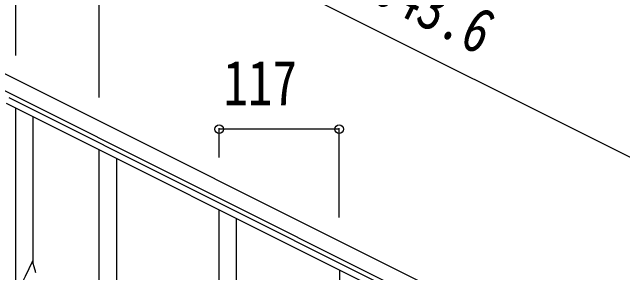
# Model space of a CAD drawing. Units: millimetres, scale not verified. Extents: x -4143 to 4140, y -2900 to 2898.
# Drawn here: x -1221 to -626, y 1702 to 1956 of the extents above; entities that cross this region are included whole.
import ezdxf
from ezdxf.enums import TextEntityAlignment as Align

# ---------------------------------------------------------------- set-up
doc = ezdxf.new("R2010")
doc.units = ezdxf.units.MM
doc.header["$LTSCALE"] = 10
doc.layers.add('0-3_YKK_A1', color=4, linetype='Continuous')
doc.layers.add('0-4_YKK_D', color=6, linetype='Continuous')
doc.styles.add('ＭＳ ゴシック', font='')
doc.styles.get('ＭＳ ゴシック').set_extended_font_data('MS Gothic')

msp = doc.modelspace()

# ---------------------------------------------------------------- linework, layer by layer
at = {"layer": '0-3_YKK_A1'}
for p, q in [((-372.48, 1467.55), (-1305.9, 1934.36)), ((-379.19, 1454.14), (-1312.61, 1920.95)), ((-1224.77, 1872.55), (-474.83, 1497.49)), ((-1227.46, 1867.18), (-477.51, 1492.13)), ((-1217.97, 1677.89), (-1217.97, 1862.44)), ((-1200.97, 1710.81), (-1200.97, 1853.94)), ((-1136.47, 1637.13), (-1136.47, 1821.68)), ((-1119.47, 1670.05), (-1119.47, 1813.18)), ((-1019.47, 1578.62), (-1019.47, 1763.17)), ((-1002.47, 1611.54), (-1002.47, 1754.67)), ((-901.94, 1519.84), (-901.94, 1704.39))]:
    msp.add_line(p, q, dxfattribs=at)
for points in [[(-1201.57, 1712.83), (-1208.8, 1697.97), (-1209.14, 1697.3), (-1211.96, 1691.66), (-1213.52, 1688.38), (-1214.63, 1685.91), (-1216.1, 1682.39), (-1216.87, 1680.36)], [(-1198.84, 1703.29), (-1199.06, 1704.23), (-1199.31, 1705.19), (-1201.57, 1712.83)]]:
    msp.add_lwpolyline(points, dxfattribs=at)
msp.add_arc((-1240.31, 1694.59), 42.37, 9.56725, 11.859, dxfattribs=at)
at = {"layer": '0-4_YKK_D'}
for p, q in [((-283.03, 1646.43), (-1216.44, 2113.24)), ((-1217.97, 1913.54), (-1217.97, 2048.54)), ((-1136.47, 1872.78), (-1136.47, 2048.54)), ((-1019.47, 1814.17), (-1019.47, 1842.77)), ((-902.47, 1841.77), (-1019.47, 1841.77)), ((-902.47, 1755.65), (-902.47, 1842.77))]:
    msp.add_line(p, q, dxfattribs=at)
for centre in [(-1019.47, 1841.77), (-902.47, 1841.77)]:
    msp.add_circle(centre, 4.25, dxfattribs=at)

# ---------------------------------------------------------------- texts
at = {"layer": '0-4_YKK_D', "style": 'ＭＳ ゴシック', "width": 0.8}
msp.add_text('1043.6', height=43.99, rotation=333.43, dxfattribs=at).set_placement((-900.21, 1966.27), align=Align.BOTTOM_LEFT)
msp.add_text('117', height=43.99, dxfattribs=at).set_placement((-1015.37, 1851.77), align=Align.BOTTOM_LEFT)

doc.saveas('drawing.dxf')
